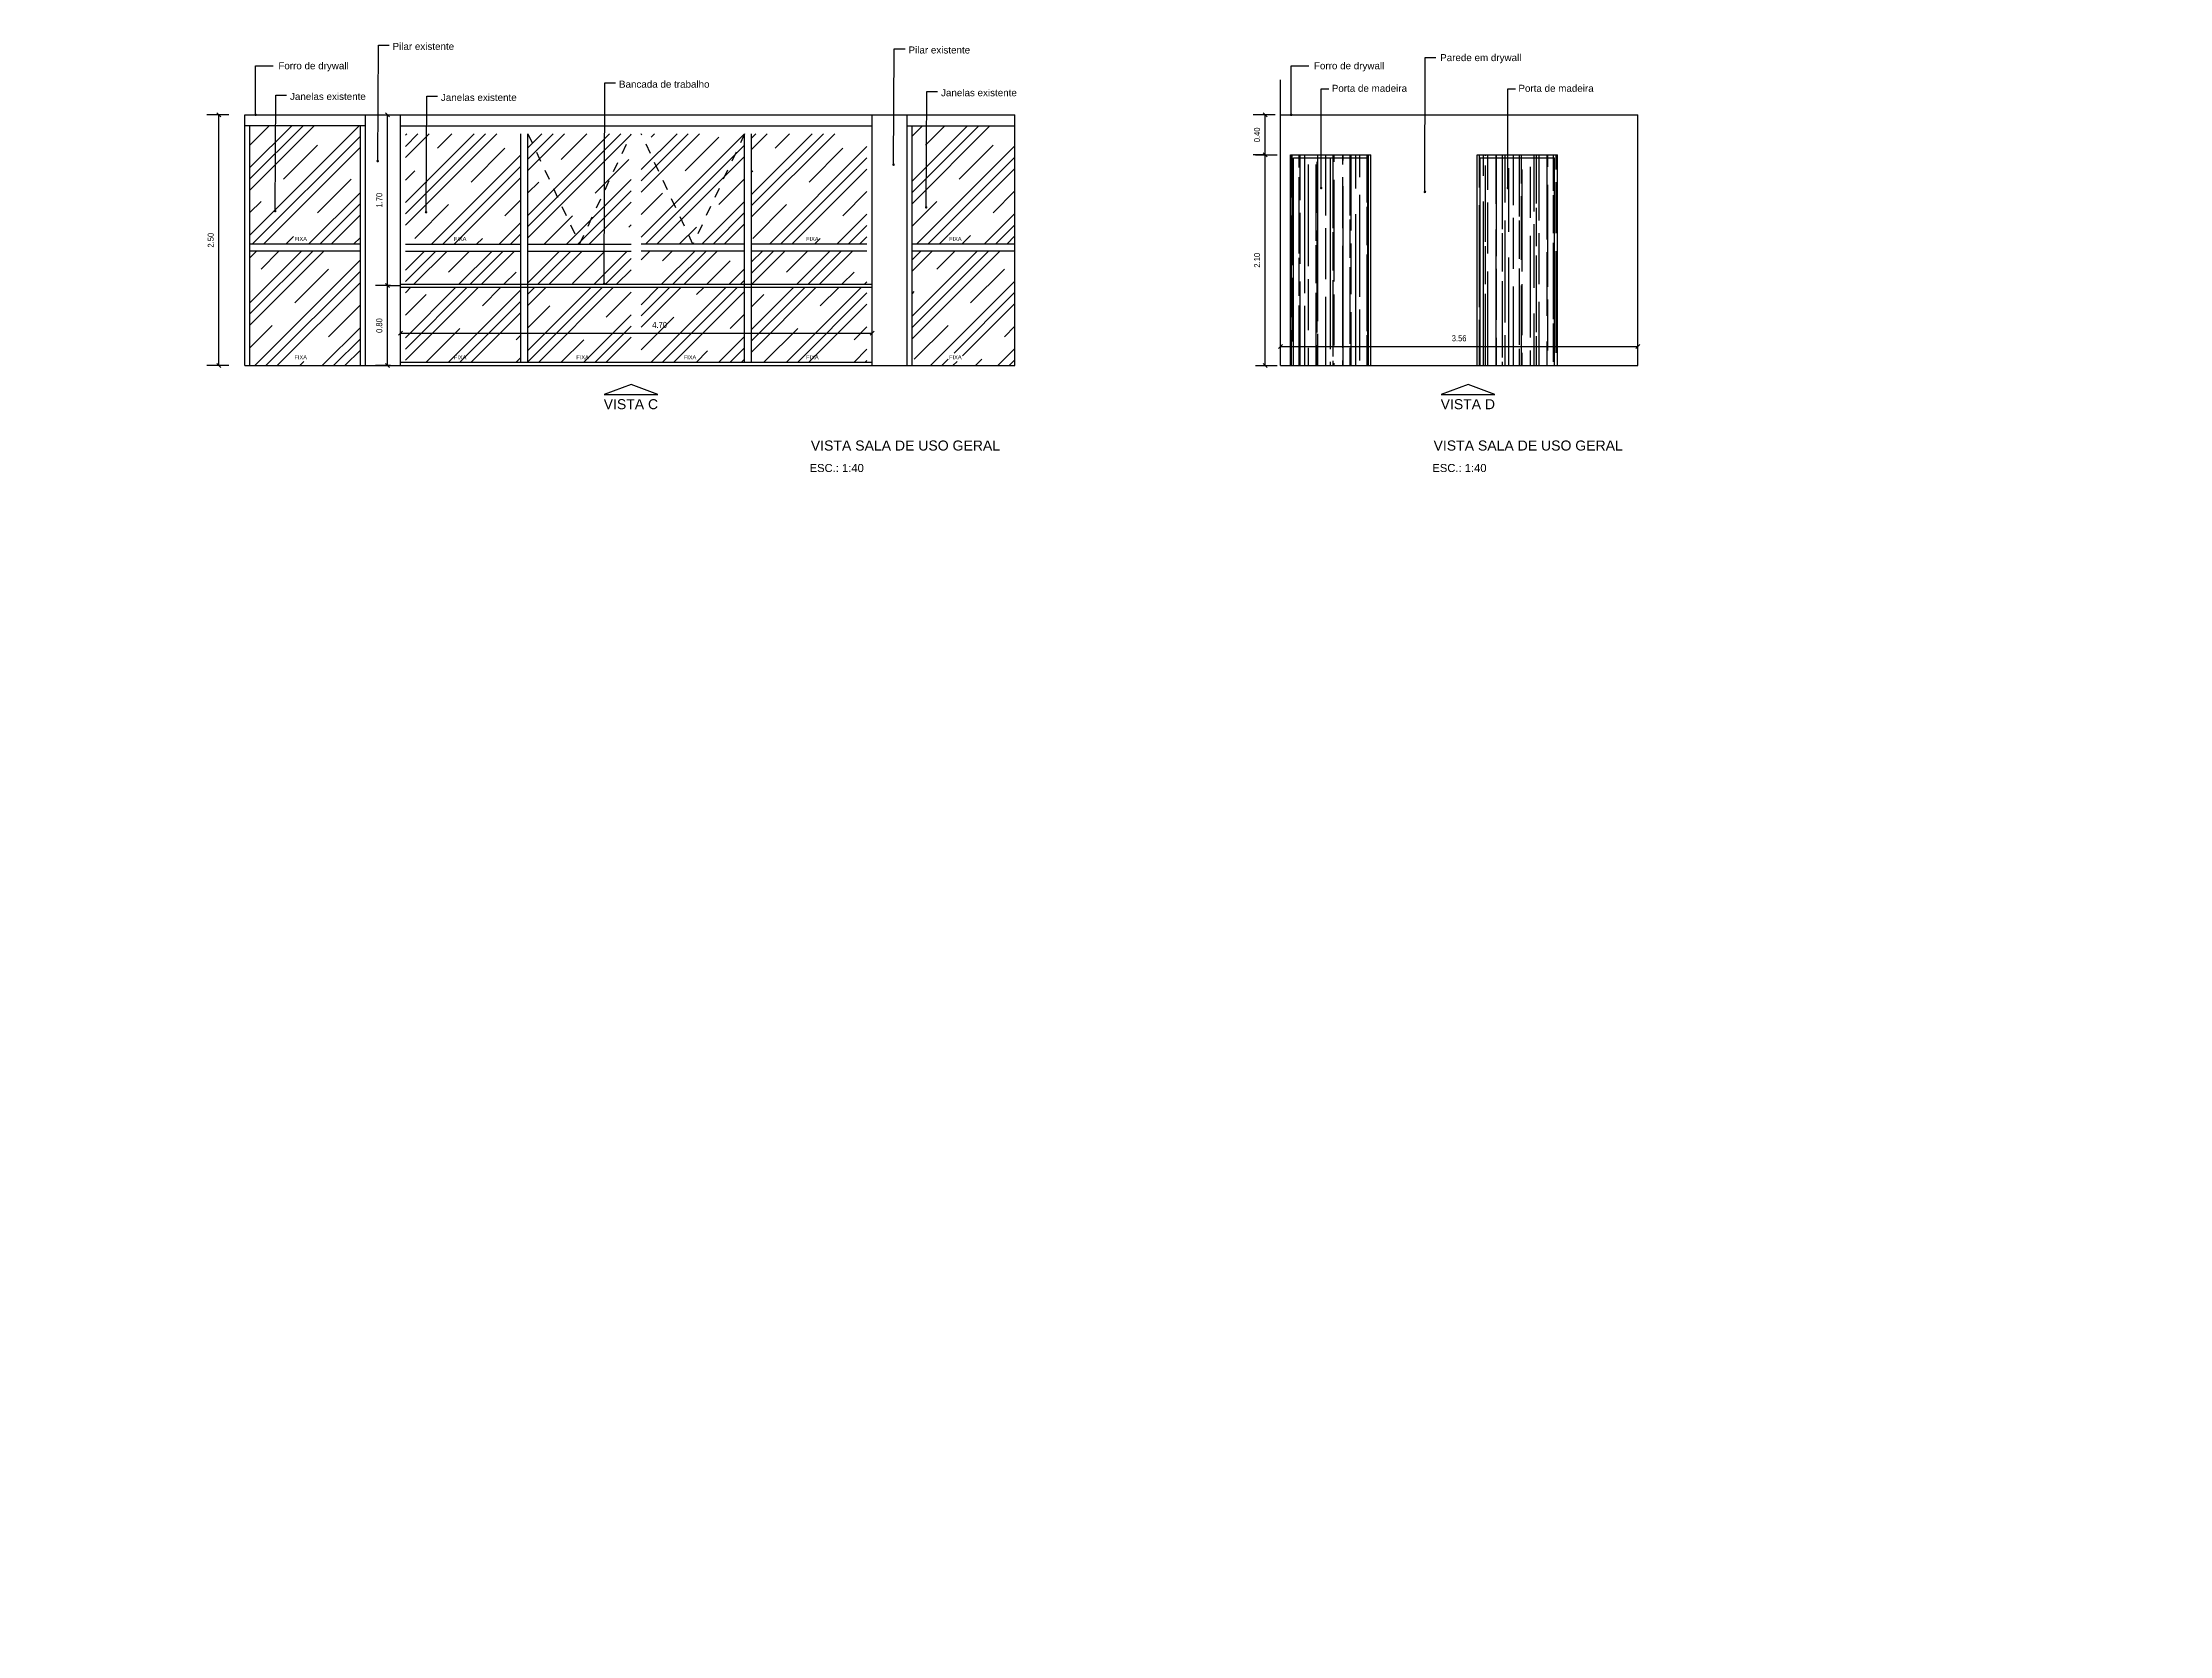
# Model space of a CAD drawing. Header units: millimetres. Extents: x 7034 to 7235, y -465 to -378.
# Drawn here: x 7112.88 to 7134.08, y -412.57 to -396.69 of the extents above; entities that cross this region are included whole.
import ezdxf

# ---------------------------------------------------------------- set-up
doc = ezdxf.new("R2010")
doc.units = ezdxf.units.MM
doc.header["$LTSCALE"] = 0.005
doc.linetypes.add('CONTINUO', pattern=[0])
doc.linetypes.add('DASHED', pattern=[19.05, 12.7, -6.35])
doc.layers.get('0').update_dxf_attribs({"linetype": 'CONTINUO'})
doc.layers.get('DEFPOINTS').update_dxf_attribs({"linetype": 'CONTINUO', "lineweight": 15})
for name, color, linetype in [('- COTAS', 12, 'Continuous'), ('.DETALHES PRETO', 250, 'Continuous'), ('0-COTAS', 12, 'Continuous'), ('0-TOMADAS', 12, 'Continuous'), ('252', 252, 'Continuous'), ('ARQ-PEITORIAL', 4, 'Continuous'), ('ARQ-TEXTO', 3, 'Continuous'), ('ARQ_ALVENARIA', 6, 'Continuous'), ('ARQ_ESQUADRIA', 5, 'Continuous'), ('ARQ_TXT_AMBIENTE', 3, 'Continuous'), ('DETALHES', 4, 'Continuous'), ('LL_DETALHES PRETO', 250, 'Continuous'), ('NN_COTA', 1, 'Continuous'), ('NN_GESSO', 5, 'Continuous')]:
    doc.layers.add(name, color=color, linetype=linetype)
doc.layers.add('0-LAYOUT', color=250, linetype='Continuous', lineweight=25)
doc.layers.add('TEXTO', color=7, linetype='Continuous', lineweight=15)
doc.styles.add('50', font='ARIALN.TTF', dxfattribs={"height": 0.1})
doc.styles.add('ARQ', font='arial.ttf', dxfattribs={"width": 0.9})
doc.styles.add('R80-20', font='simplex.shx', dxfattribs={"height": 0.04})
doc.styles.get("Standard").update_dxf_attribs({"font": 'arial.ttf'})
doc.dimstyles.new('1-40', dxfattribs={"dimtxt": 0.06, "dimasz": 0.04, "dimexe": 0.1195, "dimexo": 0.1, "dimgap": 0.05, "dimtad": 1, "dimzin": 0, "dimdsep": 46, "dimtxsty": 'ARQ', "dimblk": 'OBLIQUE', "dimcen": 0.09, "dimclrd": 1, "dimclre": 1, "dimclrt": 7, "dimadec": 0, "dimazin": 0, "dimtm": 1e-09, "dimtfac": 1, "dimtofl": 0, "dimtmove": 0, "dimatfit": 3, "dimfxl": 0.1, "dimfxlon": 1, "dimtolj": 1, "dimtzin": 0, "dimlwd": -1, "dimlwe": -1, "dimarcsym": 0})
doc.dimstyles.new('50', dxfattribs={"dimscale": 0, "dimtxt": 0.1, "dimasz": 0.025, "dimexe": 0.05, "dimexo": 0.05, "dimgap": 0.01, "dimtad": 1, "dimdec": 0, "dimlfac": 100, "dimzin": 0, "dimdsep": 46, "dimtxsty": '50', "dimblk": 'DOT', "dimcen": 0.02, "dimclrd": 1, "dimclre": 1, "dimclrt": 7, "dimadec": 0, "dimazin": 0, "dimtfac": 1, "dimtdec": 0, "dimtofl": 0, "dimtmove": 2, "dimatfit": 2, "dimldrblk": 'DOT', "dimfxl": 0.05, "dimtolj": 1, "dimtzin": 0, "dimlwd": -1, "dimarcsym": 0})
pattern_1 = [(0, (4e-07, -1.7556), (0, 6.985), [5.08, -1.905]), (90, (4e-07, -1.7556), (-6.985, 4e-16), [5.08, -1.905])]
pattern_2 = [(0, (0.65, -0.508), (0, 6.985), [5.08, -1.905]), (90, (0.65, -0.508), (-6.985, 4e-16), [5.08, -1.905])]
pattern_3 = [(0, (0, 0), (0, 6.985), [5.08, -1.905]), (90, (0, 0), (-6.985, 4e-16), [5.08, -1.905])]
pattern_4 = [(45, (18.70763, -3.3975), (-0.336759605, 0.336759605), []), (45, (18.6515, -3.34135), (-0.336759605, 0.336759605), []), (45, (18.59538, -3.28522), (-0.336759605, 0.336759605), []), (45, (18.4831, -3.17297), (-0.336759605, 0.336759605), [0.47625, -0.3175])]

# ---------------------------------------------------------------- blocks, each defined once
blk = doc.blocks.new('_DOT')
at = {"color": 0, "linetype": 'ByBlock'}
blk.add_line((-0.5, 0), (-1, 0), dxfattribs=at)
at = {"color": 0, "linetype": 'ByBlock', "const_width": 0.5}
blk.add_lwpolyline([(-0.25, 0, 1), (0.25, 0, 1)], format="xyb", close=True, dxfattribs=at)
blk = doc.blocks.new('DOT')
at = {"layer": 'ARQ-TEXTO', "color": 0, "linetype": 'ByBlock'}
blk.add_line((-0.5, 0), (-1, 0), dxfattribs=at)
at = {"layer": 'ARQ-TEXTO', "color": 0, "linetype": 'ByBlock', "const_width": 0.5}
blk.add_lwpolyline([(-0.25, 0, 1), (0.25, 0, 1)], format="xyb", close=True, dxfattribs=at)
blk = doc.blocks.new('_OBLIQUE')
at = {"color": 0, "linetype": 'ByBlock'}
blk.add_line((-0.5, -0.5), (0.5, 0.5), dxfattribs=at)
blk = doc.blocks.new('*D31')
at = {"layer": '- COTAS', "color": 1, "transparency": 16777216}
for p, q in [((7114.737, -397.409), (7114.517, -397.409)), ((7114.637, -399.909), (7114.637, -397.409)), ((7114.737, -399.909), (7114.517, -399.909))]:
    blk.add_line(p, q, dxfattribs=at)
at = {"layer": 'DEFPOINTS', "color": 0, "transparency": 16777216}
for p in [(7114.637, -397.409), (7114.897, -397.409), (7114.897, -399.909)]:
    blk.add_point(p, dxfattribs=at)
at = {"layer": '- COTAS', "color": 1, "transparency": 16777216, "xscale": 0.04, "yscale": 0.04, "zscale": 0.04}
for p, rotation in [((7114.637, -397.409), 90), ((7114.637, -399.909), 270)]:
    blk.add_blockref('_OBLIQUE', p, dxfattribs=dict(at, rotation=rotation))
at = {"layer": '- COTAS', "color": 7, "transparency": 16777216, "insert": (7114.556, -398.659), "char_height": 0.06, "attachment_point": 5, "rotation": 90, "style": 'ARQ'}
blk.add_mtext('\\A1;2.50', dxfattribs=at)
blk = doc.blocks.new('*D32')
at = {"layer": '- COTAS', "color": 1, "transparency": 16777216}
for p, q in [((7116.347, -399.111), (7116.198, -399.111)), ((7116.317, -399.909), (7116.317, -399.111)), ((7116.347, -399.909), (7116.198, -399.909))]:
    blk.add_line(p, q, dxfattribs=at)
at = {"layer": 'DEFPOINTS', "color": 0, "transparency": 16777216}
for p in [(7116.317, -399.111), (7116.447, -399.111), (7116.447, -399.909)]:
    blk.add_point(p, dxfattribs=at)
at = {"layer": '- COTAS', "color": 1, "transparency": 16777216, "xscale": 0.04, "yscale": 0.04, "zscale": 0.04}
for p, rotation in [((7116.317, -399.111), 90), ((7116.317, -399.909), 270)]:
    blk.add_blockref('_OBLIQUE', p, dxfattribs=dict(at, rotation=rotation))
at = {"layer": '- COTAS', "color": 7, "transparency": 16777216, "insert": (7116.236, -399.51), "char_height": 0.06, "attachment_point": 5, "rotation": 90, "style": 'ARQ'}
blk.add_mtext('\\A1;0.80', dxfattribs=at)
blk = doc.blocks.new('*D33')
at = {"layer": '- COTAS', "color": 1, "transparency": 16777216}
for p, q in [((7116.317, -397.409), (7116.437, -397.409)), ((7116.317, -399.111), (7116.317, -397.409)), ((7116.317, -399.111), (7116.437, -399.111))]:
    blk.add_line(p, q, dxfattribs=at)
at = {"layer": 'DEFPOINTS', "color": 0, "transparency": 16777216}
for p in [(7116.317, -397.409), (7116.317, -397.409), (7116.317, -399.111)]:
    blk.add_point(p, dxfattribs=at)
at = {"layer": '- COTAS', "color": 1, "transparency": 16777216, "xscale": 0.04, "yscale": 0.04, "zscale": 0.04}
for p, rotation in [((7116.317, -397.409), 90), ((7116.317, -399.111), 270)]:
    blk.add_blockref('_OBLIQUE', p, dxfattribs=dict(at, rotation=rotation))
at = {"layer": '- COTAS', "color": 7, "transparency": 16777216, "insert": (7116.236, -398.26), "char_height": 0.06, "attachment_point": 5, "rotation": 90, "style": 'ARQ'}
blk.add_mtext('\\A1;1.70', dxfattribs=at)
blk = doc.blocks.new('seta')
at = {"layer": 'NN_COTA', "transparency": 33554549}
h = blk.add_hatch(dxfattribs=at)
h.set_pattern_fill('ANGLE', color=256)
h.set_pattern_definition([(0, (-0.006, 0.008), (0, 6.985), [5.08, -1.905]), (90, (-0.006, 0.008), (-6.985, 4e-16), [5.08, -1.905])])
h.paths.add_polyline_path([(17.271, -37.747), (17.539, -37.846), (17.806, -37.747)])
at = {"layer": 'NN_COTA'}
blk.add_lwpolyline([(17.271, -37.747), (17.806, -37.747), (17.539, -37.846), (17.271, -37.747)], dxfattribs=at)
blk = doc.blocks.new('*D35')
at = {"layer": '- COTAS', "color": 1, "transparency": 16777216}
for p, q in [((7124.969, -397.809), (7125.185, -397.809)), ((7125.065, -399.909), (7125.065, -397.809)), ((7124.969, -399.909), (7125.185, -399.909))]:
    blk.add_line(p, q, dxfattribs=at)
at = {"layer": 'DEFPOINTS', "color": 0, "transparency": 16777216}
for p in [(7124.869, -397.809), (7125.065, -397.809), (7124.869, -399.909)]:
    blk.add_point(p, dxfattribs=at)
at = {"layer": '- COTAS', "color": 1, "transparency": 16777216, "xscale": 0.04, "yscale": 0.04, "zscale": 0.04}
for p, rotation in [((7125.065, -397.809), 90), ((7125.065, -399.909), 270)]:
    blk.add_blockref('_OBLIQUE', p, dxfattribs=dict(at, rotation=rotation))
at = {"layer": '- COTAS', "color": 7, "transparency": 16777216, "insert": (7124.985, -398.859), "char_height": 0.06, "attachment_point": 5, "rotation": 90, "style": 'ARQ'}
blk.add_mtext('\\A1;2.10', dxfattribs=at)
blk = doc.blocks.new('*D36')
at = {"layer": '- COTAS', "color": 1, "transparency": 16777216}
for p, q in [((7125.165, -397.409), (7124.946, -397.409)), ((7125.065, -397.809), (7125.065, -397.409)), ((7125.065, -397.809), (7124.946, -397.809))]:
    blk.add_line(p, q, dxfattribs=at)
at = {"layer": 'DEFPOINTS', "color": 0, "transparency": 16777216}
for p in [(7125.065, -397.409), (7125.528, -397.409), (7125.077, -397.809)]:
    blk.add_point(p, dxfattribs=at)
at = {"layer": '- COTAS', "color": 1, "transparency": 16777216, "xscale": 0.04, "yscale": 0.04, "zscale": 0.04}
for p, rotation in [((7125.065, -397.409), 90), ((7125.065, -397.809), 270)]:
    blk.add_blockref('_OBLIQUE', p, dxfattribs=dict(at, rotation=rotation))
at = {"layer": '- COTAS', "color": 7, "transparency": 16777216, "insert": (7124.985, -397.609), "char_height": 0.06, "attachment_point": 5, "rotation": 90, "style": 'ARQ'}
blk.add_mtext('\\A1;0.40', dxfattribs=at)
blk = doc.blocks.new('*D91')
at = {"layer": '- COTAS', "color": 1, "transparency": 16777216}
for p, q in [((7125.219, -399.809), (7125.219, -399.598)), ((7128.779, -399.809), (7128.779, -399.598)), ((7125.219, -399.718), (7128.779, -399.718))]:
    blk.add_line(p, q, dxfattribs=at)
at = {"layer": 'DEFPOINTS', "color": 0, "transparency": 16777216}
for p in [(7128.779, -399.718), (7125.219, -399.909), (7128.779, -399.909)]:
    blk.add_point(p, dxfattribs=at)
at = {"layer": '- COTAS', "color": 1, "transparency": 16777216, "xscale": 0.04, "yscale": 0.04, "zscale": 0.04, "rotation": 180}
blk.add_blockref('_OBLIQUE', (7125.219, -399.718), dxfattribs=at)
at = {"layer": '- COTAS', "color": 1, "transparency": 16777216, "xscale": 0.04, "yscale": 0.04, "zscale": 0.04}
blk.add_blockref('_OBLIQUE', (7128.779, -399.718), dxfattribs=at)
at = {"layer": '- COTAS', "color": 7, "transparency": 16777216, "insert": (7126.999, -399.637), "char_height": 0.06, "attachment_point": 5, "style": 'ARQ'}
blk.add_mtext('\\A1;3.56', dxfattribs=at)
blk = doc.blocks.new('*D95')
at = {"layer": '- COTAS', "color": 1, "transparency": 16777216}
for p, q in [((7116.447, -399.625), (7116.447, -399.465)), ((7116.447, -399.585), (7121.147, -399.585)), ((7121.147, -399.625), (7121.147, -399.465))]:
    blk.add_line(p, q, dxfattribs=at)
at = {"layer": 'DEFPOINTS', "color": 0, "transparency": 16777216}
for p in [(7121.147, -399.585), (7116.447, -399.725), (7121.147, -399.725)]:
    blk.add_point(p, dxfattribs=at)
at = {"layer": '- COTAS', "color": 1, "transparency": 16777216, "xscale": 0.04, "yscale": 0.04, "zscale": 0.04, "rotation": 180}
blk.add_blockref('_OBLIQUE', (7116.447, -399.585), dxfattribs=at)
at = {"layer": '- COTAS', "color": 1, "transparency": 16777216, "xscale": 0.04, "yscale": 0.04, "zscale": 0.04}
blk.add_blockref('_OBLIQUE', (7121.147, -399.585), dxfattribs=at)
at = {"layer": '- COTAS', "color": 7, "transparency": 16777216, "insert": (7119.03, -399.504), "char_height": 0.06, "attachment_point": 5, "style": 'ARQ'}
blk.add_mtext('\\A1;4.70', dxfattribs=at)

msp = doc.modelspace()

# ---------------------------------------------------------------- hatches: boundary and pattern name
at = {"layer": '- COTAS'}
h = msp.add_hatch(dxfattribs=at)
h.set_pattern_fill('ANGLE', color=256)
h.set_pattern_definition([(0, (21, 0), (0, 6.985), [5.08, -1.905]), (90, (21, 0), (-6.985, 4e-16), [5.08, -1.905])])
h.paths.add_polyline_path([(7130.499, -410.624), (7130.449, -410.595), (7130.449, -410.711), (7130.499, -410.682)])
h.paths.add_polyline_path([(7130.522, -410.638), (7130.499, -410.624), (7130.499, -410.682), (7130.522, -410.669, 0.57735)])
at = {"layer": '.DETALHES PRETO'}
h = msp.add_hatch(dxfattribs=at)
h.set_pattern_fill('CLAY', color=256, scale=0.1, angle=45, style=0)
h.paths.add_polyline_path([(7116.047, -397.519), (7114.947, -397.519), (7114.947, -398.699), (7116.047, -398.699)])
h.paths.add_polyline_path([(7116.047, -398.769), (7114.947, -398.769), (7114.947, -399.909), (7116.047, -399.909)])
h.paths.add_polyline_path([(7122.572, -397.519), (7121.547, -397.519), (7121.547, -399.909), (7121.547, -398.699), (7122.572, -398.699)])
h.paths.add_polyline_path([(7122.572, -398.769), (7121.547, -398.769), (7121.547, -399.909), (7122.572, -399.909)], flags=17)
h.paths.add_polyline_path([(7115.381, -398.688), (7115.525, -398.688), (7115.525, -398.605), (7115.381, -398.605)], flags=16)
h.paths.add_polyline_path([(7115.381, -399.868), (7115.525, -399.868), (7115.525, -399.785), (7115.381, -399.785)], flags=16)
h.paths.add_polyline_path([(7121.906, -398.688), (7122.05, -398.688), (7122.05, -398.605), (7121.906, -398.605)], flags=16)
h.paths.add_polyline_path([(7121.906, -399.868), (7122.05, -399.868), (7122.05, -399.785), (7121.906, -399.785)], flags=16)
h = msp.add_hatch(dxfattribs=at)
h.set_pattern_fill('CLAY', color=256, scale=0.1, angle=45, style=0)
h.set_pattern_definition(pattern_4)
h.paths.add_polyline_path([(7117.647, -397.599), (7116.497, -397.599), (7116.497, -398.699), (7117.647, -398.699)])
h.paths.add_polyline_path([(7118.747, -397.599), (7117.717, -397.599), (7118.232, -398.699)])
h.paths.add_polyline_path([(7117.717, -397.599), (7117.717, -398.699), (7118.232, -398.699)])
h.paths.add_polyline_path([(7118.747, -397.599), (7118.232, -398.699), (7118.747, -398.699)])
h.paths.add_polyline_path([(7116.965, -398.688), (7117.11, -398.688), (7117.11, -398.605), (7116.965, -398.605)], flags=24)
h.paths.add_polyline_path([(7116.965, -399.868), (7117.11, -399.868), (7117.11, -399.785), (7116.965, -399.785)], flags=24)
h.paths.add_polyline_path([(7118.185, -399.868), (7118.33, -399.868), (7118.33, -399.785), (7118.185, -399.785)], flags=24)
h.paths.add_polyline_path([(7117.717, -399.099), (7118.747, -399.099), (7118.747, -398.769), (7117.717, -398.769)])
h.paths.add_polyline_path([(7118.747, -399.129), (7117.717, -399.129), (7117.717, -399.879), (7118.747, -399.879)])
h.paths.add_polyline_path([(7116.497, -399.099), (7117.647, -399.099), (7117.647, -398.769), (7116.497, -398.769)])
h.paths.add_polyline_path([(7117.647, -399.129), (7116.497, -399.129), (7116.497, -399.879), (7117.647, -399.879)])
h = msp.add_hatch(dxfattribs=at)
h.set_pattern_fill('CLAY', color=256, scale=0.1, angle=45, style=0)
h.set_pattern_definition(pattern_4)
h.paths.add_polyline_path([(7119.947, -397.599), (7121.097, -397.599), (7121.097, -398.699), (7119.947, -398.699)])
h.paths.add_polyline_path([(7118.847, -397.599), (7119.877, -397.599), (7119.362, -398.699)])
h.paths.add_polyline_path([(7119.877, -397.599), (7119.877, -398.699), (7119.362, -398.699)])
h.paths.add_polyline_path([(7118.847, -397.599), (7119.362, -398.699), (7118.847, -398.699)])
h.paths.add_polyline_path([(7120.629, -398.688), (7120.485, -398.688), (7120.485, -398.605), (7120.629, -398.605)], flags=24)
h.paths.add_polyline_path([(7120.629, -399.868), (7120.485, -399.868), (7120.485, -399.785), (7120.629, -399.785)], flags=24)
h.paths.add_polyline_path([(7119.409, -399.868), (7119.265, -399.868), (7119.265, -399.785), (7119.409, -399.785)], flags=24)
h.paths.add_polyline_path([(7119.877, -399.129), (7118.847, -399.129), (7118.847, -399.879), (7119.877, -399.879)])
h.paths.add_polyline_path([(7118.847, -399.099), (7119.877, -399.099), (7119.877, -398.769), (7118.847, -398.769)])
h.paths.add_polyline_path([(7119.947, -399.099), (7121.097, -399.099), (7121.097, -398.769), (7119.947, -398.769)])
h.paths.add_polyline_path([(7121.097, -399.129), (7119.947, -399.129), (7119.947, -399.879), (7121.097, -399.879)])
h = msp.add_hatch(dxfattribs=at)
h.set_pattern_fill('AR-RROOF', color=33, scale=0.005, angle=90)
h.paths.add_polyline_path([(7126.089, -397.839), (7125.349, -397.839), (7125.349, -399.909), (7126.089, -399.909)], flags=17)
h.paths.add_polyline_path([(7126.119, -397.809), (7125.319, -397.809), (7125.319, -399.909), (7125.349, -399.909), (7125.349, -397.839), (7126.089, -397.839), (7126.089, -399.909), (7126.119, -399.909)])
h = msp.add_hatch(dxfattribs=at)
h.set_pattern_fill('AR-RROOF', color=33, scale=0.005, angle=90)
h.paths.add_polyline_path([(7127.949, -397.839), (7127.209, -397.839), (7127.209, -399.909), (7127.949, -399.909)], flags=17)
h.paths.add_polyline_path([(7127.979, -397.809), (7127.179, -397.809), (7127.179, -399.909), (7127.209, -399.909), (7127.209, -397.839), (7127.949, -397.839), (7127.949, -399.909), (7127.979, -399.909)])
h = msp.add_hatch(dxfattribs=at)
h.set_pattern_fill('AR-RROOF', color=37, scale=0.01)
h.paths.add_polyline_path([(7121.147, -399.099), (7116.447, -399.099), (7116.447, -399.129), (7121.147, -399.129)])
at = {"layer": '0-TOMADAS'}
h = msp.add_hatch(dxfattribs=at)
h.set_pattern_fill('ANGLE', color=256)
h.set_pattern_definition([(0, (-21.099, -3.3044), (0, 6.985), [5.08, -1.905]), (90, (-21.099, -3.3044), (-6.985, 4e-16), [5.08, -1.905])])
h.paths.add_polyline_path([(7131.471, -409.116), (7131.242, -408.984), (7131.242, -409.322), (7131.471, -409.19, 0.57735)])
h = msp.add_hatch(dxfattribs=at)
h.set_pattern_fill('ANGLE', color=256)
h.set_pattern_definition([(0, (-20.8464, -4.615), (0, 6.985), [5.08, -1.905]), (90, (-20.8464, -4.615), (-6.985, 4e-16), [5.08, -1.905])])
h.paths.add_polyline_path([(7131.495, -409.043), (7131.438, -409.01, 0.57735), (7131.375, -409.047), (7131.375, -409.377, 0.57735), (7131.438, -409.414), (7131.495, -409.381)])
h = msp.add_hatch(dxfattribs=at)
h.set_pattern_fill('ANGLE', color=256)
h.set_pattern_definition(pattern_3)
h.paths.add_polyline_path([(7131.113, -409.342, 0.57735), (7131.097, -409.314), (7130.952, -409.314, 0.57735), (7130.936, -409.342), (7130.947, -409.36), (7131.102, -409.36)])
h = msp.add_hatch(dxfattribs=at)
h.set_pattern_fill('ANGLE', color=256)
h.set_pattern_definition([(0, (21.6255, -6e-12), (0, 6.985), [5.08, -1.905]), (90, (21.6255, -6e-12), (-6.985, 4e-16), [5.08, -1.905])])
h.paths.add_polyline_path([(7130.843, -409.621), (7130.724, -409.552, 0.57735), (7130.697, -409.568), (7130.697, -409.706, 0.57735), (7130.724, -409.721), (7130.843, -409.652, 0.57735)])
h = msp.add_hatch(dxfattribs=at)
h.set_pattern_fill('ANGLE', color=256)
h.set_pattern_definition(pattern_3)
h.paths.add_polyline_path([(7130.843, -409.641), (7130.724, -409.572, 0.57735), (7130.697, -409.588), (7130.697, -409.726, 0.57735), (7130.724, -409.741), (7130.843, -409.672, 0.57735)])
h = msp.add_hatch(dxfattribs=at)
h.set_pattern_fill('ANGLE', color=256)
h.set_pattern_definition(pattern_3)
h.paths.add_polyline_path([(7130.724, -409.572, 0.57735), (7130.697, -409.588), (7130.697, -409.726, 0.57735), (7130.724, -409.741), (7130.843, -409.672, 0.57735), (7130.843, -409.641)])
h = msp.add_hatch(dxfattribs=at)
h.set_pattern_fill('ANGLE', color=256)
h.set_pattern_definition([(0, (-0.48, -1.4), (0, 6.985), [5.08, -1.905]), (90, (-0.48, -1.4), (-6.985, 4e-16), [5.08, -1.905])])
h.paths.add_polyline_path([(7130.633, -410.742, 0.57735), (7130.617, -410.714), (7130.472, -410.714, 0.57735), (7130.456, -410.742), (7130.467, -410.76), (7130.622, -410.76)])
h = msp.add_hatch(dxfattribs=at)
h.set_pattern_fill('ANGLE', color=256)
h.set_pattern_definition([(0, (3.95, -0.4), (0, 6.985), [5.08, -1.905]), (90, (3.95, -0.4), (-6.985, 4e-16), [5.08, -1.905])])
h.paths.add_polyline_path([(7120.559, -412.116, 0.57735), (7120.524, -412.096), (7120.439, -412.145), (7120.439, -412.206), (7120.443, -412.206), (7120.559, -412.205)])
h.paths.add_polyline_path([(7120.559, -412.205), (7120.443, -412.206), (7120.439, -412.206), (7120.439, -412.264), (7120.524, -412.314, 0.57735), (7120.559, -412.294)])
h.paths.add_polyline_path([(7120.439, -412.206), (7120.359, -412.206, 0.258409), (7120.371, -412.225), (7120.439, -412.264)])
h.paths.add_polyline_path([(7120.439, -412.145), (7120.371, -412.185, 0.277535), (7120.359, -412.206), (7120.439, -412.206)])
h = msp.add_hatch(dxfattribs=at)
h.set_pattern_fill('ANGLE', color=256)
h.set_pattern_definition(pattern_2)
h.paths.add_polyline_path([(7112.999, -412.254), (7112.914, -412.205, 0.57735), (7112.879, -412.224), (7112.879, -412.313), (7112.995, -412.312), (7112.999, -412.312)])
h.paths.add_polyline_path([(7113.068, -412.293), (7112.999, -412.254), (7112.999, -412.312), (7113.079, -412.312, 0.258409)])
h.paths.add_polyline_path([(7113.068, -412.333, 0.277535), (7113.079, -412.312), (7112.999, -412.312), (7112.999, -412.373)])
h.paths.add_polyline_path([(7112.999, -412.312), (7112.995, -412.312), (7112.879, -412.313), (7112.879, -412.402, 0.57735), (7112.914, -412.422), (7112.999, -412.373)])
h = msp.add_hatch(dxfattribs=at)
h.set_pattern_fill('ANGLE', color=256)
h.set_pattern_definition(pattern_2)
h.paths.add_polyline_path([(7117.258, -412.224, 0.57735), (7117.224, -412.205), (7117.139, -412.254), (7117.139, -412.314), (7117.143, -412.314), (7117.258, -412.313)])
h.paths.add_polyline_path([(7117.258, -412.313), (7117.143, -412.314), (7117.139, -412.314), (7117.139, -412.373), (7117.224, -412.422, 0.57735), (7117.258, -412.402)])
h.paths.add_polyline_path([(7117.139, -412.314), (7117.059, -412.314, 0.258409), (7117.07, -412.333), (7117.139, -412.373)])
h.paths.add_polyline_path([(7117.139, -412.254), (7117.07, -412.293, 0.277535), (7117.059, -412.314), (7117.139, -412.314)])
h = msp.add_hatch(dxfattribs=at)
h.set_pattern_fill('ANGLE', color=256)
h.set_pattern_definition([(0, (21.65, -0.508), (0, 6.985), [5.08, -1.905]), (90, (21.65, -0.508), (-6.985, 4e-16), [5.08, -1.905])])
h.paths.add_polyline_path([(7133.999, -412.254), (7133.914, -412.205, 0.57735), (7133.879, -412.224), (7133.879, -412.313), (7133.995, -412.312), (7133.999, -412.312)])
h.paths.add_polyline_path([(7134.068, -412.293), (7133.999, -412.254), (7133.999, -412.312), (7134.079, -412.312, 0.258409)])
h.paths.add_polyline_path([(7134.068, -412.333, 0.277535), (7134.079, -412.312), (7133.999, -412.312), (7133.999, -412.373)])
h.paths.add_polyline_path([(7133.999, -412.312), (7133.995, -412.312), (7133.879, -412.313), (7133.879, -412.402, 0.57735), (7133.914, -412.422), (7133.999, -412.373)])
h = msp.add_hatch(dxfattribs=at)
h.set_pattern_fill('ANGLE', color=256)
h.set_pattern_definition([(0, (0, 6e-14), (0, 6.985), [5.08, -1.905]), (90, (0, 6e-14), (-6.985, 4e-16), [5.08, -1.905])])
h.paths.add_polyline_path([(7128.668, -412.4), (7128.33, -412.4), (7128.33, -412.568), (7128.433, -412.568), (7128.37, -412.513), (7128.433, -412.458), (7128.558, -412.458), (7128.62, -412.513), (7128.558, -412.568), (7128.668, -412.568)])
at = {"layer": 'ARQ-PEITORIAL'}
h = msp.add_hatch(dxfattribs=at)
h.set_pattern_fill('ANGLE', color=256)
h.set_pattern_definition(pattern_1)
h.paths.add_polyline_path([(7128.653, -412.343), (7128.349, -412.343), (7128.349, -412.503), (7128.442, -412.503), (7128.386, -412.453), (7128.442, -412.404), (7128.554, -412.404), (7128.61, -412.453), (7128.554, -412.503), (7128.653, -412.503)])
h = msp.add_hatch(dxfattribs=at)
h.set_pattern_fill('ANGLE', color=256)
h.set_pattern_definition(pattern_1)
h.paths.add_polyline_path([(7128.554, -412.404), (7128.442, -412.404), (7128.386, -412.453), (7128.442, -412.503), (7128.554, -412.503), (7128.61, -412.453)])
h.paths.add_polyline_path([(7128.546, -412.454, -1), (7128.527, -412.454, -1)], flags=16)
h.paths.add_polyline_path([(7128.468, -412.454, -1), (7128.449, -412.454, -1)], flags=16)

# ---------------------------------------------------------------- linework, layer by layer
at = {"layer": '0-LAYOUT', "linetype": 'ByBlock'}
for p, q in [((7116.097, -397.519), (7114.897, -397.519)), ((7114.947, -399.909), (7114.947, -397.519)), ((7116.047, -399.909), (7116.047, -397.519)), ((7116.447, -397.519), (7121.147, -397.519)), ((7117.647, -399.879), (7117.647, -397.599)), ((7117.717, -399.879), (7117.717, -397.599)), ((7119.877, -399.879), (7119.877, -397.599)), ((7119.947, -399.879), (7119.947, -397.599)), ((7121.497, -397.519), (7122.572, -397.519)), ((7121.547, -399.909), (7121.547, -397.519)), ((7125.319, -399.909), (7125.319, -397.809)), ((7125.319, -397.809), (7126.119, -397.809)), ((7125.349, -397.839), (7126.089, -397.839)), ((7125.349, -399.909), (7125.349, -397.839)), ((7126.089, -399.909), (7126.089, -397.839)), ((7126.119, -399.909), (7126.119, -397.809)), ((7127.179, -397.809), (7127.979, -397.809)), ((7127.179, -399.909), (7127.179, -397.809)), ((7127.209, -397.839), (7127.949, -397.839)), ((7127.209, -399.909), (7127.209, -397.839)), ((7127.949, -399.909), (7127.949, -397.839)), ((7127.979, -399.909), (7127.979, -397.809)), ((7116.047, -398.699), (7114.947, -398.699)), ((7116.497, -398.699), (7117.647, -398.699)), ((7117.717, -398.699), (7118.747, -398.699)), ((7119.877, -398.699), (7118.847, -398.699)), ((7121.097, -398.699), (7119.947, -398.699)), ((7122.572, -398.699), (7121.547, -398.699)), ((7116.047, -398.769), (7114.947, -398.769)), ((7116.497, -398.769), (7117.647, -398.769)), ((7117.717, -398.769), (7118.747, -398.769)), ((7119.877, -398.769), (7118.847, -398.769)), ((7121.097, -398.769), (7119.947, -398.769)), ((7122.572, -398.769), (7121.547, -398.769)), ((7116.447, -399.909), (7118.747, -399.909))]:
    msp.add_line(p, q, dxfattribs=at)
at = {"layer": '252', "linetype": 'DASHED'}
for p, q in [((7117.717, -397.599), (7118.232, -398.699)), ((7118.232, -398.699), (7118.747, -397.599)), ((7119.362, -398.699), (7118.847, -397.599)), ((7119.877, -397.599), (7119.362, -398.699))]:
    msp.add_line(p, q, dxfattribs=at)
at = {"layer": 'ARQ_ALVENARIA'}
for p, q in [((7125.219, -399.909), (7125.219, -397.059)), ((7114.897, -399.909), (7114.897, -397.409)), ((7122.572, -399.909), (7122.572, -397.409)), ((7128.779, -399.909), (7128.779, -397.409)), ((7114.897, -399.909), (7122.572, -399.909)), ((7125.219, -399.909), (7128.779, -399.909))]:
    msp.add_line(p, q, dxfattribs=at)
at = {"layer": 'ARQ_ESQUADRIA'}
for p, q in [((7116.097, -399.909), (7116.097, -397.409)), ((7116.447, -399.909), (7116.447, -397.409)), ((7121.147, -399.909), (7121.147, -397.409)), ((7121.497, -399.909), (7121.497, -397.409)), ((7116.447, -399.099), (7121.147, -399.099)), ((7116.447, -399.129), (7121.147, -399.129))]:
    msp.add_line(p, q, dxfattribs=at)
at = {"layer": 'DETALHES'}
for p, q in [((7114.897, -397.409), (7122.572, -397.409)), ((7125.219, -397.409), (7128.779, -397.409))]:
    msp.add_line(p, q, dxfattribs=at)
at = {"layer": 'LL_DETALHES PRETO'}
msp.add_line((7121.147, -399.879), (7116.447, -399.879), dxfattribs=at)

# ---------------------------------------------------------------- block references
at = {"layer": 'NN_GESSO', "xscale": -1, "rotation": 180}
for p in [(7101.207, -437.945), (7109.549, -437.945)]:
    msp.add_blockref('seta', p, dxfattribs=at)

# ---------------------------------------------------------------- texts
at = {"color": 1, "char_height": 0.09975, "width": 0.67765, "attachment_point": 1, "style": 'R80-20'}
for s, insert in [('\\pi0.07087;{\\fArial|b0|i0|c0|p34;VISTA C}', (7118.402, -400.244)), ('\\pi0.07182;{\\fArial|b0|i0|c0|p34;VISTA D}', (7126.743, -400.244))]:
    msp.add_mtext(s, dxfattribs=dict(at, insert=insert))
at = {"layer": 'ARQ_TXT_AMBIENTE', "char_height": 0.07, "attachment_point": 1}
for s, width, gutter_width, heights, insert in [('Pilar existente', 1.10448, 0.1, [0.399], (7116.368, -396.692)), ('Pilar existente', 1.10448, 0.1, [0.399], (7121.511, -396.728)), ('Parede em drywall ', 0.98175, 0.1, [0.233], (7126.81, -396.804)), ('Forro de drywall', 0.75461, 0, [0.288], (7115.23, -396.885)), ('Bancada de trabalho', 1.10448, 0.1, [0.399], (7118.625, -397.069)), ('Forro de drywall', 0.75461, 0, [0.288], (7125.552, -396.885)), ('Janelas existente', 1.10448, 0.1, [0.399], (7115.346, -397.191)), ('Janelas existente', 1.10448, 0.1, [0.399], (7116.85, -397.201)), ('Janelas existente', 0.73752, 0.1, [0.399], (7121.835, -397.154)), ('Porta de madeira', 1.03228, 0, [0.221], (7125.73, -397.11)), ('Porta de madeira', 1.03228, 0, [0.221], (7127.59, -397.11))]:
    msp.add_mtext_dynamic_manual_height_columns(s, width=width, gutter_width=gutter_width, heights=heights, dxfattribs=dict(at, insert=insert))
at = {"layer": 'ARQ_TXT_AMBIENTE', "char_height": 0.04, "width": 0.82452}
for insert, attachment_point in [((7115.515, -398.626), 3), ((7116.98, -398.626), 1), ((7120.615, -398.626), 3), ((7122.04, -398.626), 3), ((7115.515, -399.806), 3), ((7116.98, -399.806), 1), ((7118.2, -399.806), 1), ((7119.395, -399.806), 3), ((7120.615, -399.806), 3), ((7122.04, -399.806), 3)]:
    msp.add_mtext('FIXA', dxfattribs=dict(at, insert=insert, attachment_point=attachment_point))
at = {"layer": 'TEXTO', "attachment_point": 1}
for s, insert, char_height in [('VISTA SALA DE USO GERAL', (7120.537, -400.656), 0.1), ('VISTA SALA DE USO GERAL', (7126.744, -400.656), 0.1), ('ESC.: 1:40', (7120.525, -400.89), 0.08), ('ESC.: 1:40', (7126.732, -400.89), 0.08)]:
    msp.add_mtext_dynamic_manual_height_columns(s, width=3.13121, gutter_width=12.5, heights=[0], dxfattribs=dict(at, insert=insert, char_height=char_height))

# ---------------------------------------------------------------- dimensions: what is measured, and where the dimension line sits
at = {"layer": '- COTAS'}
for base, p1, p2, picture, middle in [((7114.637, -397.409), (7114.897, -399.909), (7114.897, -397.409), '*D31', (7114.556, -398.659)), ((7116.317, -397.409), (7116.317, -399.111), (7116.317, -397.409), '*D33', (7116.236, -398.26)), ((7125.065, -397.409), (7125.077, -397.809), (7125.528, -397.409), '*D36', (7124.985, -397.609)), ((7125.065, -397.809), (7124.869, -399.909), (7124.869, -397.809), '*D35', (7124.985, -398.859)), ((7116.317, -399.111), (7116.447, -399.909), (7116.447, -399.111), '*D32', (7116.236, -399.51))]:
    dim = msp.add_linear_dim(base=base, p1=p1, p2=p2, angle=90, dimstyle='1-40', dxfattribs=at)
    dim.commit()
    dim.dimension.update_dxf_attribs({"geometry": picture, "text_midpoint": middle})
dim = msp.add_linear_dim(base=(7121.147, -399.585), p1=(7116.447, -399.725), p2=(7121.147, -399.725), dimstyle='1-40', dxfattribs=at)
dim.commit()
dim.dimension.update_dxf_attribs({"geometry": '*D95', "text_midpoint": (7119.03, -399.585), "dimtype": 160})
dim = msp.add_linear_dim(base=(7128.779, -399.718), p1=(7125.219, -399.909), p2=(7128.779, -399.909), dimstyle='1-40', dxfattribs=at)
dim.commit()
dim.dimension.update_dxf_attribs({"geometry": '*D91', "text_midpoint": (7126.999, -399.637)})

# ---------------------------------------------------------------- leaders
at = {"layer": '0-COTAS'}
for points in [[(7116.22, -397.87), (7116.227, -396.715), (7116.333, -396.715)], [(7121.362, -397.906), (7121.369, -396.75), (7121.476, -396.75)], [(7126.658, -398.178), (7126.661, -396.837), (7126.768, -396.837)], [(7115.003, -397.409), (7115.003, -396.92), (7115.178, -396.92)], [(7125.325, -397.409), (7125.325, -396.92), (7125.5, -396.92)], [(7115.198, -398.369), (7115.205, -397.213), (7115.311, -397.213)], [(7116.702, -398.38), (7116.709, -397.224), (7116.816, -397.224)], [(7118.477, -399.093), (7118.484, -397.092), (7118.59, -397.092)], [(7121.687, -398.332), (7121.694, -397.176), (7121.8, -397.176)], [(7125.624, -398.139), (7125.624, -397.15), (7125.7, -397.15)], [(7127.484, -398.139), (7127.484, -397.15), (7127.56, -397.15)]]:
    msp.add_leader(points, dimstyle='50', override={"dimscale": 1, "dimtad": 0, "dimldrblk": 'DOT'}, dxfattribs=at)

doc.saveas('drawing.dxf')
